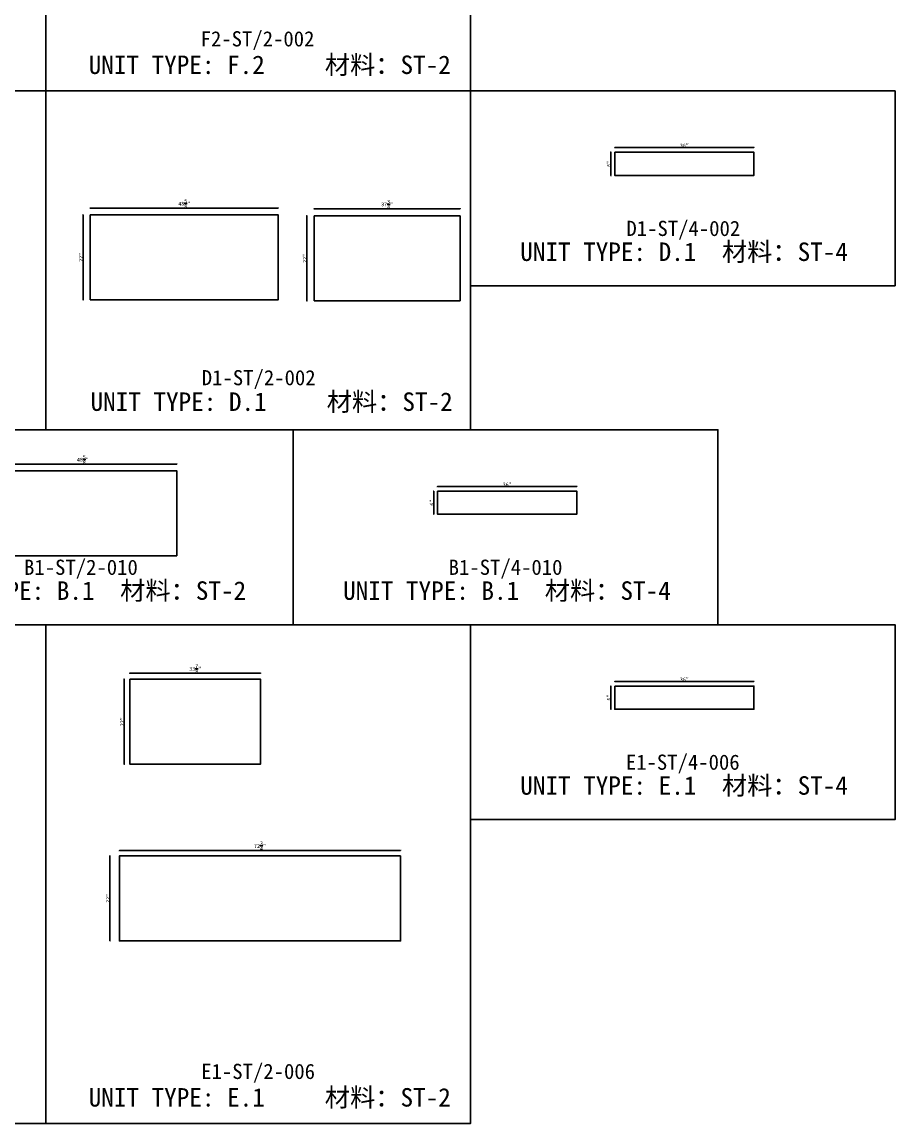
# Model space of a CAD drawing. Header units: millimetres. Extents: x -46966 to 138077, y -48408 to 2116.
# Drawn here: x 6988 to 12728, y -19970 to -12752 of the extents above; entities that cross this region are included whole.
import ezdxf
from ezdxf.enums import TextEntityAlignment as Align

# ---------------------------------------------------------------- set-up
doc = ezdxf.new("R2010")
doc.units = ezdxf.units.MM
doc.layers.add('PART_NUMBER', color=3, linetype='Continuous')
doc.styles.add('样式 1', font='')
doc.styles.get('样式 1').set_extended_font_data('NSimSun')
doc.dimstyles.new('副本 ISO-25', dxfattribs={"dimtxt": 25, "dimasz": 10, "dimexe": 1.5, "dimexo": 0.5, "dimtad": 1, "dimlfac": 0.03937, "dimlunit": 5, "dimtxsty": '样式 1', "dimblk": 'ARCHTICK', "dimcen": 2.5, "dimclrd": 256, "dimclrt": 1, "dimazin": 3, "dimtfac": 1, "dimtmove": 0, "dimatfit": 3, "dimfxlon": 1})

# ---------------------------------------------------------------- blocks, each defined once
blk = doc.blocks.new('_ArchTick')
at = {"color": 0, "linetype": 'ByBlock', "const_width": 0.15}
blk.add_lwpolyline([(-0.5, -0.5), (0.5, 0.5)], dxfattribs=at)
blk = doc.blocks.new('*D583')
at = {"color": 0, "lineweight": -2, "transparency": 16777216}
for p, q in [((7437.2, -13977.3), (7437.2, -13974.8)), ((8672.3, -13977.3), (8672.3, -13974.8))]:
    blk.add_line(p, q, dxfattribs=at)
at = {"lineweight": -2, "transparency": 16777216}
blk.add_line((7437.2, -13976.3), (8672.3, -13976.3), dxfattribs=at)
at = {"layer": 'Defpoints', "color": 0, "transparency": 16777216}
for p in [(8672.3, -13976.3), (7437.2, -14020.9), (8672.3, -14020.9)]:
    blk.add_point(p, dxfattribs=at)
at = {"lineweight": -2, "transparency": 16777216, "xscale": 10, "yscale": 10, "zscale": 10, "rotation": 180}
blk.add_blockref('_ArchTick', (7437.2, -13976.3), dxfattribs=at)
at = {"lineweight": -2, "transparency": 16777216, "xscale": 10, "yscale": 10, "zscale": 10}
blk.add_blockref('_ArchTick', (8672.3, -13976.3), dxfattribs=at)
at = {"color": 1, "transparency": 16777216, "insert": (8054.7, -13947.2), "char_height": 25, "attachment_point": 5, "style": '样式 1'}
blk.add_mtext('\\A1;48{\\H1x;\\S5/8;}"', dxfattribs=at)
blk = doc.blocks.new('*D584')
at = {"color": 0, "lineweight": -2, "transparency": 16777216}
for p, q in [((7390.4, -14020.9), (7387.9, -14020.9)), ((7390.4, -14579.7), (7387.9, -14579.7))]:
    blk.add_line(p, q, dxfattribs=at)
at = {"lineweight": -2, "transparency": 16777216}
blk.add_line((7389.4, -14579.7), (7389.4, -14020.9), dxfattribs=at)
at = {"layer": 'Defpoints', "color": 0, "transparency": 16777216}
for p in [(7389.4, -14020.9), (7437.2, -14020.9), (7437.2, -14579.7)]:
    blk.add_point(p, dxfattribs=at)
at = {"lineweight": -2, "transparency": 16777216, "xscale": 10, "yscale": 10, "zscale": 10}
for p, rotation in [((7389.4, -14020.9), 90), ((7389.4, -14579.7), 270)]:
    blk.add_blockref('_ArchTick', p, dxfattribs=dict(at, rotation=rotation))
at = {"color": 1, "transparency": 16777216, "insert": (7376.3, -14300.3), "char_height": 25, "attachment_point": 5, "rotation": 90, "style": '样式 1'}
blk.add_mtext('\\A1;22"', dxfattribs=at)
blk = doc.blocks.new('*D585')
at = {"color": 0, "lineweight": -2, "transparency": 16777216}
for p, q in [((8909, -13981.9), (8909, -13979.4)), ((9867.9, -13981.9), (9867.9, -13979.4))]:
    blk.add_line(p, q, dxfattribs=at)
at = {"lineweight": -2, "transparency": 16777216}
blk.add_line((8909, -13980.9), (9867.9, -13980.9), dxfattribs=at)
at = {"layer": 'Defpoints', "color": 0, "transparency": 16777216}
for p in [(9867.9, -13980.9), (8909, -14027.7), (9867.9, -14027.7)]:
    blk.add_point(p, dxfattribs=at)
at = {"lineweight": -2, "transparency": 16777216, "xscale": 10, "yscale": 10, "zscale": 10, "rotation": 180}
blk.add_blockref('_ArchTick', (8909, -13980.9), dxfattribs=at)
at = {"lineweight": -2, "transparency": 16777216, "xscale": 10, "yscale": 10, "zscale": 10}
blk.add_blockref('_ArchTick', (9867.9, -13980.9), dxfattribs=at)
at = {"color": 1, "transparency": 16777216, "insert": (9388.5, -13951.8), "char_height": 25, "attachment_point": 5, "style": '样式 1'}
blk.add_mtext('\\A1;37{\\H1x;\\S3/4;}"', dxfattribs=at)
blk = doc.blocks.new('*D586')
at = {"color": 0, "lineweight": -2, "transparency": 16777216}
for p, q in [((8861.9, -14027.7), (8859.4, -14027.7)), ((8861.9, -14586.5), (8859.4, -14586.5))]:
    blk.add_line(p, q, dxfattribs=at)
at = {"lineweight": -2, "transparency": 16777216}
blk.add_line((8860.9, -14586.5), (8860.9, -14027.7), dxfattribs=at)
at = {"layer": 'Defpoints', "color": 0, "transparency": 16777216}
for p in [(8860.9, -14027.7), (8909, -14027.7), (8909, -14586.5)]:
    blk.add_point(p, dxfattribs=at)
at = {"lineweight": -2, "transparency": 16777216, "xscale": 10, "yscale": 10, "zscale": 10}
for p, rotation in [((8860.9, -14027.7), 90), ((8860.9, -14586.5), 270)]:
    blk.add_blockref('_ArchTick', p, dxfattribs=dict(at, rotation=rotation))
at = {"color": 1, "transparency": 16777216, "insert": (8847.8, -14307.1), "char_height": 25, "attachment_point": 5, "rotation": 90, "style": '样式 1'}
blk.add_mtext('\\A1;22"', dxfattribs=at)
blk = doc.blocks.new('*D587')
at = {"color": 0, "lineweight": -2, "transparency": 16777216}
for p, q in [((10885.6, -13579.3), (10885.6, -13576.8)), ((11800, -13579.3), (11800, -13576.8))]:
    blk.add_line(p, q, dxfattribs=at)
at = {"lineweight": -2, "transparency": 16777216}
blk.add_line((10885.6, -13578.3), (11800, -13578.3), dxfattribs=at)
at = {"layer": 'Defpoints', "color": 0, "transparency": 16777216}
for p in [(10885.6, -13609.2), (11800, -13578.3), (11800, -13609.2)]:
    blk.add_point(p, dxfattribs=at)
at = {"lineweight": -2, "transparency": 16777216, "xscale": 10, "yscale": 10, "zscale": 10, "rotation": 180}
blk.add_blockref('_ArchTick', (10885.6, -13578.3), dxfattribs=at)
at = {"lineweight": -2, "transparency": 16777216, "xscale": 10, "yscale": 10, "zscale": 10}
blk.add_blockref('_ArchTick', (11800, -13578.3), dxfattribs=at)
at = {"color": 1, "transparency": 16777216, "insert": (11342.8, -13565.2), "char_height": 25, "attachment_point": 5, "style": '样式 1'}
blk.add_mtext('\\A1;36"', dxfattribs=at)
blk = doc.blocks.new('*D588')
at = {"color": 0, "lineweight": -2, "transparency": 16777216}
for p, q in [((10860.8, -13609.2), (10858.3, -13609.2)), ((10860.8, -13761.6), (10858.3, -13761.6))]:
    blk.add_line(p, q, dxfattribs=at)
at = {"lineweight": -2, "transparency": 16777216}
blk.add_line((10859.8, -13761.6), (10859.8, -13609.2), dxfattribs=at)
at = {"layer": 'Defpoints', "color": 0, "transparency": 16777216}
for p in [(10859.8, -13609.2), (10885.6, -13609.2), (10885.6, -13761.6)]:
    blk.add_point(p, dxfattribs=at)
at = {"lineweight": -2, "transparency": 16777216, "xscale": 10, "yscale": 10, "zscale": 10}
for p, rotation in [((10859.8, -13609.2), 90), ((10859.8, -13761.6), 270)]:
    blk.add_blockref('_ArchTick', p, dxfattribs=dict(at, rotation=rotation))
at = {"color": 1, "transparency": 16777216, "insert": (10846.6, -13685.4), "char_height": 25, "attachment_point": 5, "rotation": 90, "style": '样式 1'}
blk.add_mtext('\\A1;6"', dxfattribs=at)
blk = doc.blocks.new('*D593')
at = {"color": 0, "lineweight": -2, "transparency": 16777216}
for p, q in [((6770.4, -15661.4), (6770.4, -15658.9)), ((8005.5, -15661.4), (8005.5, -15658.9))]:
    blk.add_line(p, q, dxfattribs=at)
at = {"lineweight": -2, "transparency": 16777216}
blk.add_line((6770.4, -15660.4), (8005.5, -15660.4), dxfattribs=at)
at = {"layer": 'Defpoints', "color": 0, "transparency": 16777216}
for p in [(8005.5, -15660.4), (6770.4, -15705), (8005.5, -15705)]:
    blk.add_point(p, dxfattribs=at)
at = {"lineweight": -2, "transparency": 16777216, "xscale": 10, "yscale": 10, "zscale": 10, "rotation": 180}
blk.add_blockref('_ArchTick', (6770.4, -15660.4), dxfattribs=at)
at = {"lineweight": -2, "transparency": 16777216, "xscale": 10, "yscale": 10, "zscale": 10}
blk.add_blockref('_ArchTick', (8005.5, -15660.4), dxfattribs=at)
at = {"color": 1, "transparency": 16777216, "insert": (7388, -15631.4), "char_height": 25, "attachment_point": 5, "style": '样式 1'}
blk.add_mtext('\\A1;48{\\H1x;\\S5/8;}"', dxfattribs=at)
blk = doc.blocks.new('*D595')
at = {"color": 0, "lineweight": -2, "transparency": 16777216}
for p, q in [((9720.6, -15808.9), (9720.6, -15806.4)), ((10635, -15808.9), (10635, -15806.4))]:
    blk.add_line(p, q, dxfattribs=at)
at = {"lineweight": -2, "transparency": 16777216}
blk.add_line((9720.6, -15807.9), (10635, -15807.9), dxfattribs=at)
at = {"layer": 'Defpoints', "color": 0, "transparency": 16777216}
for p in [(10635, -15807.9), (9720.6, -15838.7), (10635, -15838.7)]:
    blk.add_point(p, dxfattribs=at)
at = {"lineweight": -2, "transparency": 16777216, "xscale": 10, "yscale": 10, "zscale": 10, "rotation": 180}
blk.add_blockref('_ArchTick', (9720.6, -15807.9), dxfattribs=at)
at = {"lineweight": -2, "transparency": 16777216, "xscale": 10, "yscale": 10, "zscale": 10}
blk.add_blockref('_ArchTick', (10635, -15807.9), dxfattribs=at)
at = {"color": 1, "transparency": 16777216, "insert": (10177.8, -15794.8), "char_height": 25, "attachment_point": 5, "style": '样式 1'}
blk.add_mtext('\\A1;36"', dxfattribs=at)
blk = doc.blocks.new('*D596')
at = {"color": 0, "lineweight": -2, "transparency": 16777216}
for p, q in [((9695.8, -15838.7), (9693.3, -15838.7)), ((9695.8, -15991.1), (9693.3, -15991.1))]:
    blk.add_line(p, q, dxfattribs=at)
at = {"lineweight": -2, "transparency": 16777216}
blk.add_line((9694.8, -15991.1), (9694.8, -15838.7), dxfattribs=at)
at = {"layer": 'Defpoints', "color": 0, "transparency": 16777216}
for p in [(9694.8, -15838.7), (9720.6, -15838.7), (9720.6, -15991.1)]:
    blk.add_point(p, dxfattribs=at)
at = {"lineweight": -2, "transparency": 16777216, "xscale": 10, "yscale": 10, "zscale": 10}
for p, rotation in [((9694.8, -15838.7), 90), ((9694.8, -15991.1), 270)]:
    blk.add_blockref('_ArchTick', p, dxfattribs=dict(at, rotation=rotation))
at = {"color": 1, "transparency": 16777216, "insert": (9681.6, -15914.9), "char_height": 25, "attachment_point": 5, "rotation": 90, "style": '样式 1'}
blk.add_mtext('\\A1;6"', dxfattribs=at)
blk = doc.blocks.new('*D605')
at = {"color": 0, "lineweight": -2, "transparency": 16777216}
for p, q in [((7696.7, -17037.7), (7696.7, -17035.2)), ((8557.1, -17037.7), (8557.1, -17035.2))]:
    blk.add_line(p, q, dxfattribs=at)
at = {"lineweight": -2, "transparency": 16777216}
blk.add_line((7696.7, -17036.7), (8557.1, -17036.7), dxfattribs=at)
at = {"layer": 'Defpoints', "color": 0, "transparency": 16777216}
for p in [(7696.7, -17076.1), (8557.1, -17036.7), (8557.1, -17076.1)]:
    blk.add_point(p, dxfattribs=at)
at = {"lineweight": -2, "transparency": 16777216, "xscale": 10, "yscale": 10, "zscale": 10, "rotation": 180}
blk.add_blockref('_ArchTick', (7696.7, -17036.7), dxfattribs=at)
at = {"lineweight": -2, "transparency": 16777216, "xscale": 10, "yscale": 10, "zscale": 10}
blk.add_blockref('_ArchTick', (8557.1, -17036.7), dxfattribs=at)
at = {"color": 1, "transparency": 16777216, "insert": (8126.9, -17007.6), "char_height": 25, "attachment_point": 5, "style": '样式 1'}
blk.add_mtext('\\A1;33{\\H1x;\\S7/8;}"', dxfattribs=at)
blk = doc.blocks.new('*D606')
at = {"color": 0, "lineweight": -2, "transparency": 16777216}
for p, q in [((7661.1, -17076.1), (7658.6, -17076.1)), ((7661.1, -17634.9), (7658.6, -17634.9))]:
    blk.add_line(p, q, dxfattribs=at)
at = {"lineweight": -2, "transparency": 16777216}
blk.add_line((7660.1, -17076.1), (7660.1, -17634.9), dxfattribs=at)
at = {"layer": 'Defpoints', "color": 0, "transparency": 16777216}
for p in [(7696.7, -17076.1), (7660.1, -17634.9), (7696.7, -17634.9)]:
    blk.add_point(p, dxfattribs=at)
at = {"lineweight": -2, "transparency": 16777216, "xscale": 10, "yscale": 10, "zscale": 10}
for p, rotation in [((7660.1, -17076.1), 90), ((7660.1, -17634.9), 270)]:
    blk.add_blockref('_ArchTick', p, dxfattribs=dict(at, rotation=rotation))
at = {"color": 1, "transparency": 16777216, "insert": (7647, -17355.5), "char_height": 25, "attachment_point": 5, "rotation": 90, "style": '样式 1'}
blk.add_mtext('\\A1;22"', dxfattribs=at)
blk = doc.blocks.new('*D607')
at = {"color": 0, "lineweight": -2, "transparency": 16777216}
for p, q in [((7628.8, -18203.5), (7628.8, -18201)), ((9476.7, -18203.5), (9476.7, -18201))]:
    blk.add_line(p, q, dxfattribs=at)
at = {"lineweight": -2, "transparency": 16777216}
blk.add_line((7628.8, -18202.5), (9476.7, -18202.5), dxfattribs=at)
at = {"layer": 'Defpoints', "color": 0, "transparency": 16777216}
for p in [(7628.8, -18239), (9476.7, -18202.5), (9476.7, -18239)]:
    blk.add_point(p, dxfattribs=at)
at = {"lineweight": -2, "transparency": 16777216, "xscale": 10, "yscale": 10, "zscale": 10, "rotation": 180}
blk.add_blockref('_ArchTick', (7628.8, -18202.5), dxfattribs=at)
at = {"lineweight": -2, "transparency": 16777216, "xscale": 10, "yscale": 10, "zscale": 10}
blk.add_blockref('_ArchTick', (9476.7, -18202.5), dxfattribs=at)
at = {"color": 1, "transparency": 16777216, "insert": (8552.7, -18173.4), "char_height": 25, "attachment_point": 5, "style": '样式 1'}
blk.add_mtext('\\A1;72{\\H1x;\\S3/4;}"', dxfattribs=at)
blk = doc.blocks.new('*D608')
at = {"color": 0, "lineweight": -2, "transparency": 16777216}
for p, q in [((7567.2, -18239), (7564.7, -18239)), ((7567.2, -18797.8), (7564.7, -18797.8))]:
    blk.add_line(p, q, dxfattribs=at)
at = {"lineweight": -2, "transparency": 16777216}
blk.add_line((7566.2, -18797.8), (7566.2, -18239), dxfattribs=at)
at = {"layer": 'Defpoints', "color": 0, "transparency": 16777216}
for p in [(7566.2, -18239), (7628.8, -18239), (7628.8, -18797.8)]:
    blk.add_point(p, dxfattribs=at)
at = {"lineweight": -2, "transparency": 16777216, "xscale": 10, "yscale": 10, "zscale": 10}
for p, rotation in [((7566.2, -18239), 90), ((7566.2, -18797.8), 270)]:
    blk.add_blockref('_ArchTick', p, dxfattribs=dict(at, rotation=rotation))
at = {"color": 1, "transparency": 16777216, "insert": (7553, -18518.4), "char_height": 25, "attachment_point": 5, "rotation": 90, "style": '样式 1'}
blk.add_mtext('\\A1;22"', dxfattribs=at)
blk = doc.blocks.new('*D609')
at = {"color": 0, "lineweight": -2, "transparency": 16777216}
for p, q in [((10885.6, -17091.3), (10885.6, -17088.8)), ((11800, -17091.3), (11800, -17088.8))]:
    blk.add_line(p, q, dxfattribs=at)
at = {"lineweight": -2, "transparency": 16777216}
blk.add_line((10885.6, -17090.3), (11800, -17090.3), dxfattribs=at)
at = {"layer": 'Defpoints', "color": 0, "transparency": 16777216}
for p in [(11800, -17090.3), (10885.6, -17121.1), (11800, -17121.1)]:
    blk.add_point(p, dxfattribs=at)
at = {"lineweight": -2, "transparency": 16777216, "xscale": 10, "yscale": 10, "zscale": 10, "rotation": 180}
blk.add_blockref('_ArchTick', (10885.6, -17090.3), dxfattribs=at)
at = {"lineweight": -2, "transparency": 16777216, "xscale": 10, "yscale": 10, "zscale": 10}
blk.add_blockref('_ArchTick', (11800, -17090.3), dxfattribs=at)
at = {"color": 1, "transparency": 16777216, "insert": (11342.8, -17077.2), "char_height": 25, "attachment_point": 5, "style": '样式 1'}
blk.add_mtext('\\A1;36"', dxfattribs=at)
blk = doc.blocks.new('*D610')
at = {"color": 0, "lineweight": -2, "transparency": 16777216}
for p, q in [((10860.8, -17121.1), (10858.3, -17121.1)), ((10860.8, -17273.5), (10858.3, -17273.5))]:
    blk.add_line(p, q, dxfattribs=at)
at = {"lineweight": -2, "transparency": 16777216}
blk.add_line((10859.8, -17273.5), (10859.8, -17121.1), dxfattribs=at)
at = {"layer": 'Defpoints', "color": 0, "transparency": 16777216}
for p in [(10859.8, -17121.1), (10885.6, -17121.1), (10885.6, -17273.5)]:
    blk.add_point(p, dxfattribs=at)
at = {"lineweight": -2, "transparency": 16777216, "xscale": 10, "yscale": 10, "zscale": 10}
for p, rotation in [((10859.8, -17121.1), 90), ((10859.8, -17273.5), 270)]:
    blk.add_blockref('_ArchTick', p, dxfattribs=dict(at, rotation=rotation))
at = {"color": 1, "transparency": 16777216, "insert": (10846.6, -17197.3), "char_height": 25, "attachment_point": 5, "rotation": 90, "style": '样式 1'}
blk.add_mtext('\\A1;6"', dxfattribs=at)

msp = doc.modelspace()

# ---------------------------------------------------------------- linework, layer by layer
at = {"color": 1}
for points in [[(3187.523, -9923.375), (7144.404, -9923.375), (7144.404, -13205.431), (3187.523, -13205.431)], [(7144.404, -13205.431), (9936.279, -13205.431), (9936.279, -9923.375), (7144.404, -9923.375)], [(3187.523, -13205.431), (7144.404, -13205.431), (7144.404, -15434.998), (3187.523, -15434.998)], [(7144.404, -15434.998), (9936.279, -15434.998), (9936.279, -13205.431), (7144.404, -13205.431)], [(9936.279, -13205.431), (12728.153, -13205.431), (12728.153, -14487.829), (9936.279, -14487.829)], [(5979.397, -15434.998), (8771.271, -15434.998), (8771.271, -16717.396), (5979.397, -16717.396)], [(8771.271, -15434.998), (11563.146, -15434.998), (11563.146, -16717.396), (8771.271, -16717.396)], [(3187.523, -16717.396), (7144.404, -16717.396), (7144.404, -19999.452), (3187.523, -19999.452)], [(7144.404, -19999.452), (9936.279, -19999.452), (9936.279, -16717.396), (7144.404, -16717.396)], [(9936.279, -16717.396), (12728.153, -16717.396), (12728.153, -17999.794), (9936.279, -17999.794)]]:
    msp.add_lwpolyline(points, close=True, dxfattribs=at)
for points in [[(10885.598, -13609.168), (11799.998, -13609.168), (11799.998, -13761.568), (10885.598, -13761.568)], [(7437.194, -14020.857), (8672.269, -14020.857), (8672.269, -14579.657), (7437.194, -14579.657)], [(8909.041, -14027.716), (9867.891, -14027.716), (9867.891, -14586.516), (8909.041, -14586.516)], [(6770.437, -15704.977), (8005.512, -15704.977), (8005.512, -16263.777), (6770.437, -16263.777)], [(9720.59, -15838.735), (10634.99, -15838.735), (10634.99, -15991.135), (9720.59, -15991.135)], [(7696.722, -17076.103), (8557.147, -17076.103), (8557.147, -17634.903), (7696.722, -17634.903)], [(10885.598, -17121.132), (11799.998, -17121.132), (11799.998, -17273.532), (10885.598, -17273.532)], [(9476.675, -18238.999), (7628.825, -18238.999), (7628.825, -18797.799), (9476.675, -18797.799)]]:
    msp.add_lwpolyline(points, close=True)

# ---------------------------------------------------------------- texts
at = {"style": '样式 1'}
for s, p in [('UNIT TYPE: F.2', (7426.391, -13094.074)), ('材料：ST-2', (8979.115, -13094.074)), ('UNIT TYPE: D.1', (10263.906, -14324.325)), ('材料：ST-4', (11590.187, -14324.325)), ('UNIT TYPE: D.1', (7438.731, -15310.725)), ('材料：ST-2', (8991.456, -15310.725)), ('UNIT TYPE: B.1', (6307.025, -16553.892)), ('材料：ST-2', (7633.306, -16553.892)), ('UNIT TYPE: B.1', (9098.899, -16553.892)), ('材料：ST-4', (10425.18, -16553.892)), ('UNIT TYPE: E.1', (10263.906, -17836.289)), ('材料：ST-4', (11590.187, -17836.289)), ('UNIT TYPE: E.1', (7426.391, -19888.096)), ('材料：ST-2', (8979.115, -19888.096))]:
    msp.add_text(s, height=121.5865, dxfattribs=at).set_placement(p)
at = {"layer": 'PART_NUMBER', "color": 3, "style": '样式 1'}
for s, p in [('F2-ST/2-002', (8536.491, -12862.6)), ('D1-ST/4-002', (11336.142, -14109.998)), ('D1-ST/2-002', (8544.268, -15092.167)), ('B1-ST/2-010', (7375.406, -16339.565)), ('B1-ST/4-010', (10167.281, -16339.565)), ('E1-ST/4-006', (11332.288, -17621.963)), ('E1-ST/2-006', (8540.414, -19656.621))]:
    msp.add_text(s, height=100, dxfattribs=at).set_placement(p, align=Align.MIDDLE_CENTER)

# ---------------------------------------------------------------- dimensions: what is measured, and where the dimension line sits
for base, p1, p2, picture, middle in [((11799.998, -13578.332), (10885.598, -13609.168), (11799.998, -13609.168), '*D587', (11342.798, -13565.207)), ((8672.269, -13976.329), (7437.194, -14020.857), (8672.269, -14020.857), '*D583', (8054.732, -13947.235)), ((9867.891, -13980.86), (8909.041, -14027.716), (9867.891, -14027.716), '*D585', (9388.466, -13951.766)), ((8005.512, -15660.448), (6770.437, -15704.977), (8005.512, -15704.977), '*D593', (7387.974, -15631.355)), ((10634.99, -15807.899), (9720.59, -15838.735), (10634.99, -15838.735), '*D595', (10177.79, -15794.774)), ((8557.147, -17036.676), (7696.722, -17076.103), (8557.147, -17076.103), '*D605', (8126.934, -17007.583)), ((11799.998, -17090.297), (10885.598, -17121.132), (11799.998, -17121.132), '*D609', (11342.798, -17077.172)), ((9476.675, -18202.539), (7628.825, -18238.999), (9476.675, -18238.999), '*D607', (8552.75, -18173.446))]:
    dim = msp.add_linear_dim(base=base, p1=p1, p2=p2, dimstyle='副本 ISO-25')
    dim.commit()
    dim.dimension.update_dxf_attribs({"geometry": picture, "text_midpoint": middle})
for base, p1, p2, picture, middle in [((10859.763, -13609.168), (10885.598, -13761.568), (10885.598, -13609.168), '*D588', (10846.638, -13685.368)), ((7389.431, -14020.857), (7437.194, -14579.657), (7437.194, -14020.857), '*D584', (7376.306, -14300.257)), ((8860.933, -14027.716), (8909.041, -14586.516), (8909.041, -14027.716), '*D586', (8847.808, -14307.116)), ((9694.756, -15838.735), (9720.59, -15991.135), (9720.59, -15838.735), '*D596', (9681.631, -15914.935)), ((7660.076, -17634.903), (7696.722, -17076.103), (7696.722, -17634.903), '*D606', (7646.951, -17355.503)), ((10859.763, -17121.132), (10885.598, -17273.532), (10885.598, -17121.132), '*D610', (10846.638, -17197.332)), ((7566.154, -18238.999), (7628.825, -18797.799), (7628.825, -18238.999), '*D608', (7553.029, -18518.399))]:
    dim = msp.add_linear_dim(base=base, p1=p1, p2=p2, angle=90, dimstyle='副本 ISO-25')
    dim.commit()
    dim.dimension.update_dxf_attribs({"geometry": picture, "text_midpoint": middle})

doc.saveas('drawing.dxf')
